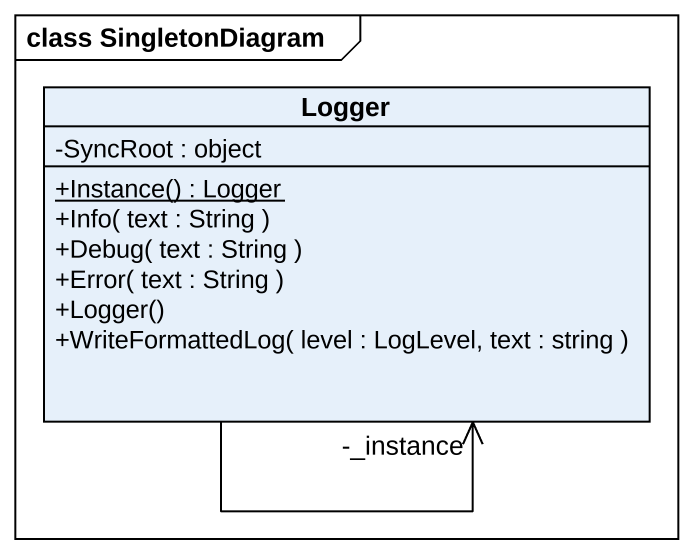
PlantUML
@startuml
mainframe class SingletonDiagram
hide circle
hide empty members
skinparam classAttributeIconSize 0
class Logger {
  -SyncRoot : object
  {static} +Instance() : Logger
  +Info( text : String )
  +Debug( text : String )
  +Error( text : String )
  +Logger()
  +WriteFormattedLog( level : LogLevel, text : string )
}
Logger --> "-_instance" Logger
@enduml
